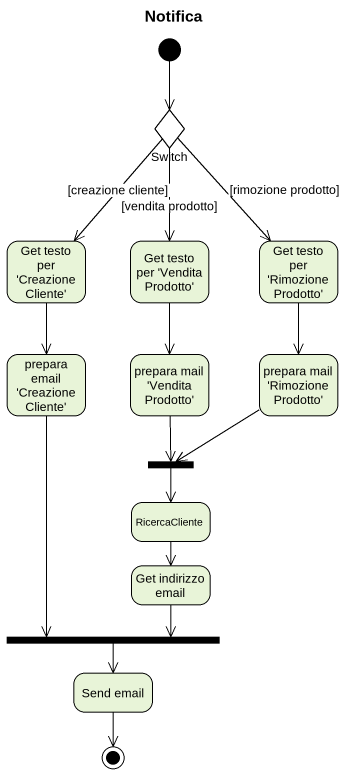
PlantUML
@startuml
title Notifica
hide empty description
state Switch <<choice>>
state "Get testo per 'Creazione Cliente'" as Get_testo_per_Creazione
state "Get testo per 'Vendita Prodotto'" as Get_testo_per_Vendita
state "Get testo per 'Rimozione Prodotto'" as Get_testo_per_Rimozione
state "prepara email 'Creazione Cliente'" as prepara_email_Creazione
state "prepara mail 'Vendita Prodotto'" as prepara_mail_Vendita
state "prepara mail 'Rimozione Prodotto'" as prepara_mail_Rimozione
state fork1 <<join>>
state RicercaCliente
state "Get indirizzo email" as Get_indirizzo_email
state fork2 <<join>>
state "Send email" as Send_email
[*] --> Switch
Switch --> Get_testo_per_Creazione : [creazione cliente]
Switch --> Get_testo_per_Vendita : [vendita prodotto]
Switch --> Get_testo_per_Rimozione : [rimozione prodotto]
Get_testo_per_Creazione --> prepara_email_Creazione
Get_testo_per_Vendita --> prepara_mail_Vendita
Get_testo_per_Rimozione --> prepara_mail_Rimozione
prepara_email_Creazione --> fork2
prepara_mail_Vendita --> fork1
prepara_mail_Rimozione --> fork1
fork1 --> RicercaCliente
RicercaCliente --> Get_indirizzo_email
Get_indirizzo_email --> fork2
fork2 --> Send_email
Send_email --> [*]
@enduml
